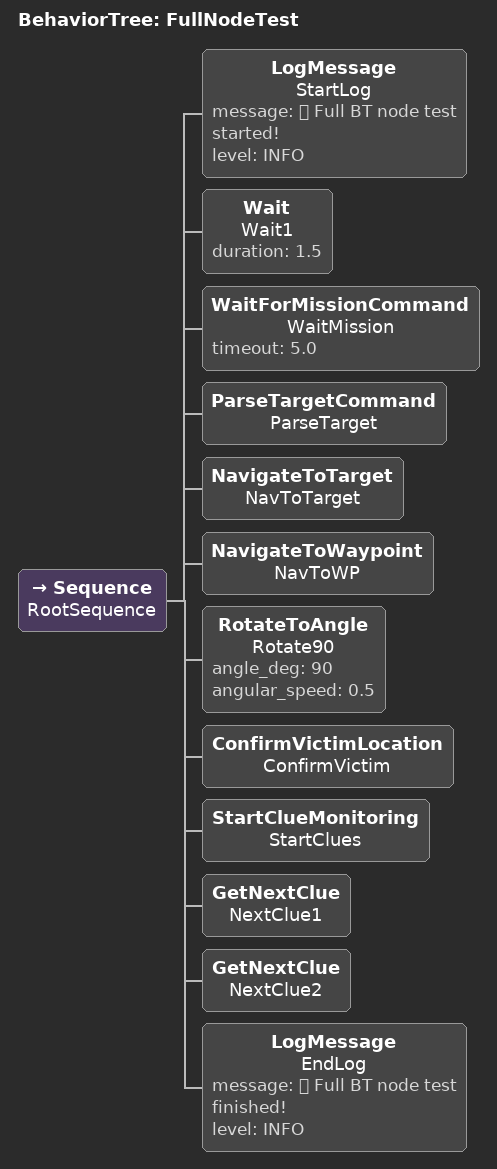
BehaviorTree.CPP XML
<root>
  <BehaviorTree ID="FullNodeTest">
    <Sequence name="RootSequence">
      <LogMessage name="StartLog" message="🚀 Full BT node test started!" level="INFO"/>
      <Wait name="Wait1" duration="1.5"/>

      <WaitForMissionCommand name="WaitMission" timeout="5.0"/>
      <ParseTargetCommand name="ParseTarget"/>

      <NavigateToTarget name="NavToTarget"/>
      <NavigateToWaypoint name="NavToWP"/>
      <RotateToAngle name="Rotate90" angle_deg="90" angular_speed="0.5"/>

      <ConfirmVictimLocation name="ConfirmVictim"/>
      <StartClueMonitoring name="StartClues"/>
      <GetNextClue name="NextClue1"/>
      <GetNextClue name="NextClue2"/>

      <LogMessage name="EndLog" message="✅ Full BT node test finished!" level="INFO"/>
    </Sequence>
  </BehaviorTree>
</root>
